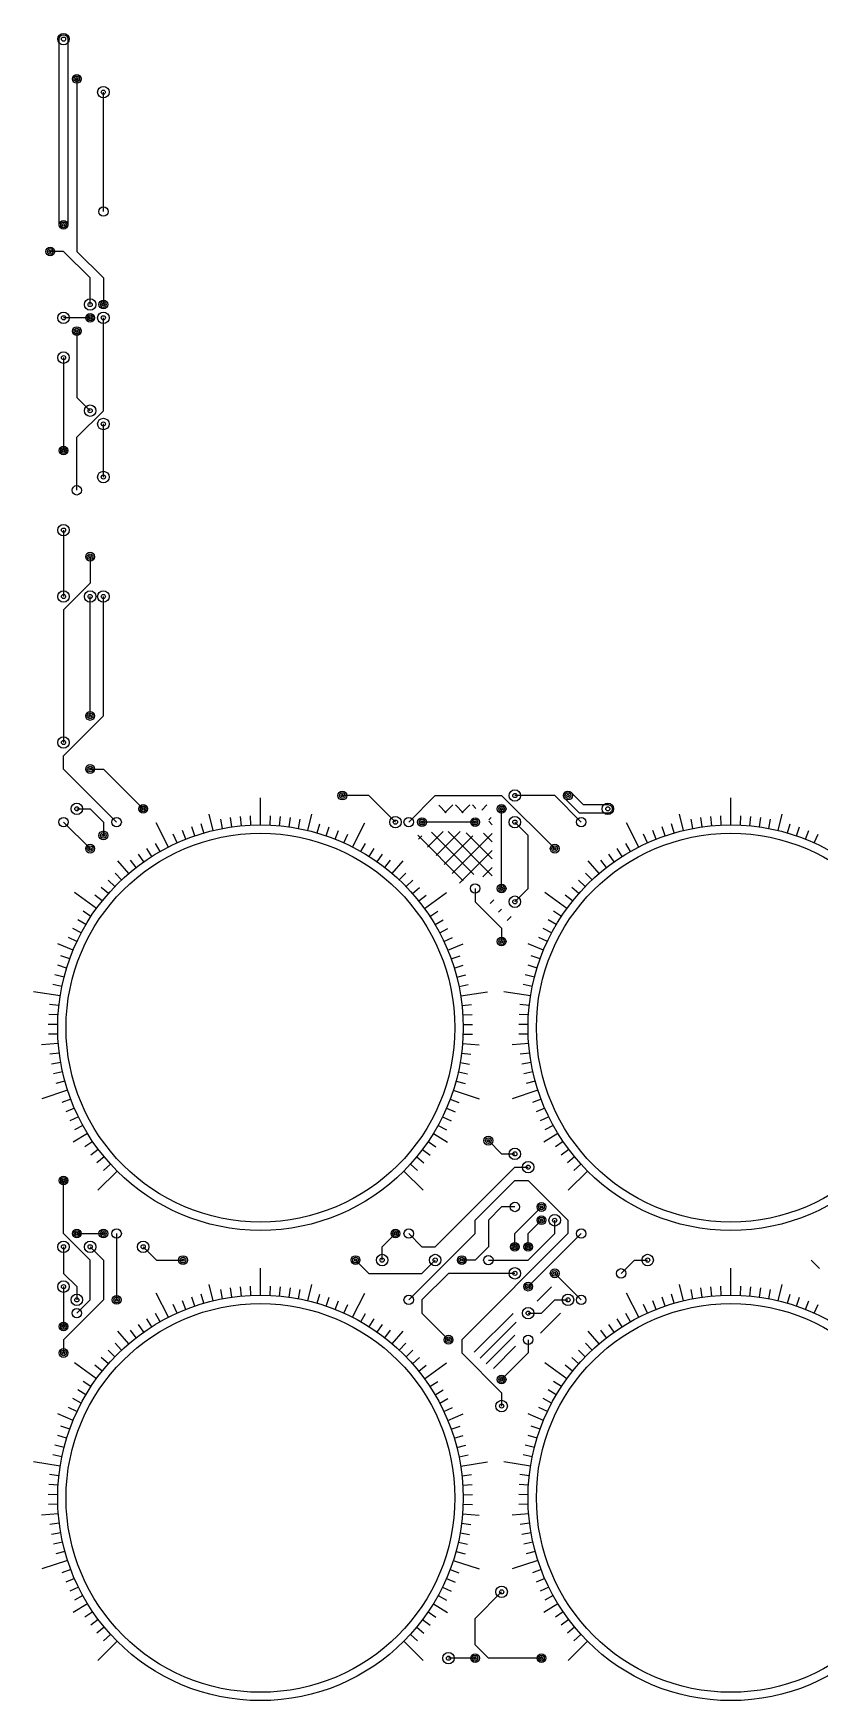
# Model space of a CAD drawing. Extents: x 7 to 284, y 6 to 364.
# Drawn here: x 7.3 to 82.5, y 6.1 to 165.7 of the extents above; entities that cross this region are included whole.
import ezdxf

# ---------------------------------------------------------------- set-up
doc = ezdxf.new("R2010")
doc.units = 0
doc.layers.add('SCORE', color=5, linetype='CONTINUOUS')

msp = doc.modelspace()

# ---------------------------------------------------------------- linework, layer by layer
at = {"layer": 'SCORE'}
for p, q in [((9.74, 165.1), (9.772, 165.2607)), ((9.74, 147.32), (9.74, 165.1)), ((9.772, 165.2607), (9.863, 165.397)), ((9.863, 165.397), (9.9993, 165.488)), ((9.9993, 165.488), (10.16, 165.52)), ((10.16, 165.52), (10.3207, 165.488)), ((10.3207, 165.488), (10.457, 165.397)), ((10.457, 165.397), (10.548, 165.2607)), ((10.548, 165.2607), (10.58, 165.1)), ((10.58, 165.1), (10.58, 147.32)), ((11.43, 161.29), (11.43, 144.78)), ((13.97, 148.59), (13.97, 160.02)), ((9.772, 147.1593), (9.74, 147.32)), ((9.863, 147.023), (9.772, 147.1593)), ((9.9993, 146.932), (9.863, 147.023)), ((10.16, 146.9), (9.9993, 146.932)), ((10.3207, 146.932), (10.16, 146.9)), ((10.457, 147.023), (10.3207, 146.932)), ((10.548, 147.1593), (10.457, 147.023)), ((10.58, 147.32), (10.548, 147.1593)), ((10.16, 144.78), (8.89, 144.78)), ((12.7, 142.24), (10.16, 144.78)), ((11.43, 144.78), (13.97, 142.24)), ((12.7, 139.7), (12.7, 142.24)), ((13.97, 142.24), (13.97, 139.7)), ((12.7, 138.43), (10.16, 138.43)), ((13.97, 129.54), (13.97, 138.43)), ((11.43, 137.16), (11.43, 130.81)), ((10.16, 134.62), (10.16, 125.73)), ((11.43, 130.81), (12.7, 129.54)), ((11.43, 127), (13.97, 129.54)), ((13.97, 123.19), (13.97, 128.27)), ((11.43, 121.92), (11.43, 127)), ((10.16, 118.11), (10.16, 111.76)), ((12.7, 115.57), (12.7, 113.03)), ((12.7, 113.03), (10.16, 110.49)), ((12.7, 100.33), (12.7, 111.76)), ((13.97, 100.33), (13.97, 111.76)), ((10.16, 110.49), (10.16, 97.79)), ((10.16, 96.52), (13.97, 100.33)), ((10.16, 95.25), (10.16, 96.52)), ((15.24, 90.17), (10.16, 95.25)), ((12.7, 95.25), (13.97, 95.25)), ((13.97, 95.25), (17.78, 91.44)), ((39.37, 92.71), (36.83, 92.71)), ((41.91, 90.17), (39.37, 92.71)), ((43.18, 90.17), (45.72, 92.71)), ((45.72, 92.71), (52.07, 92.71)), ((52.07, 92.71), (57.15, 87.63)), ((57.15, 92.71), (53.34, 92.71)), ((59.69, 90.17), (57.15, 92.71)), ((58.0081, 92.7919), (58.0708, 92.9433)), ((58.0081, 92.6281), (58.0081, 92.7919)), ((58.0708, 92.4767), (58.0081, 92.6281)), ((58.0708, 92.9433), (58.1867, 93.0592)), ((58.1867, 93.0592), (58.42, 93.13)), ((58.42, 93.13), (58.6533, 93.0592)), ((58.6533, 93.0592), (59.864, 91.86)), ((11.43, 91.44), (12.7, 91.44)), ((12.7, 91.44), (13.97, 90.17)), ((29, 89.9), (29, 92.5)), ((46.0624, 91.7793), (46.7716, 91.07)), ((46.6505, 91.07), (47.3905, 91.81)), ((47.658, 91.81), (48.398, 91.07)), ((48.2768, 91.07), (49.0168, 91.81)), ((49.2843, 91.81), (49.607, 91.4873)), ((50.1616, 91.3284), (50.6432, 91.81)), ((52.07, 83.82), (52.07, 91.44)), ((59.516, 91.02), (58.0708, 92.4767)), ((62.3119, 91.0281), (59.516, 91.02)), ((59.864, 91.86), (62.2712, 91.858)), ((62.2712, 91.858), (62.4964, 91.7647)), ((62.4633, 91.0908), (62.3119, 91.0281)), ((62.5792, 91.2067), (62.4633, 91.0908)), ((62.4964, 91.7647), (62.6004, 91.638)), ((62.6419, 91.3581), (62.5792, 91.2067)), ((62.6004, 91.638), (62.6419, 91.5219)), ((62.6419, 91.5219), (62.6419, 91.3581)), ((74, 89.9), (74, 92.5)), ((10.16, 90.17), (12.7, 87.63)), ((13.97, 90.17), (13.97, 88.9)), ((20.1926, 87.7855), (19.0122, 90.1021)), ((21.8584, 88.5377), (21.5271, 89.3745)), ((22.716, 88.8541), (22.4245, 89.7055)), ((23.5876, 89.1297), (23.3365, 89.994)), ((24.4712, 89.364), (24.0976, 90.9198)), ((25.3648, 89.5564), (25.1962, 90.4404)), ((26.2665, 89.7065), (26.1397, 90.5975)), ((27.1743, 89.8139), (27.0896, 90.7099)), ((28.0861, 89.8785), (28.0437, 90.7775)), ((29.9139, 89.8785), (29.9563, 90.7775)), ((30.8257, 89.8139), (30.9104, 90.7099)), ((31.7335, 89.7065), (31.8603, 90.5975)), ((32.6352, 89.5564), (32.8038, 90.4404)), ((33.5288, 89.364), (33.9024, 90.9198)), ((34.4124, 89.1297), (34.6635, 89.994)), ((35.284, 88.8541), (35.5755, 89.7055)), ((36.1416, 88.5377), (36.4729, 89.3745)), ((37.8074, 87.7855), (38.9878, 90.1021)), ((49.53, 90.17), (44.45, 90.17)), ((50.8336, 90.3741), (51.0557, 90.5962)), ((50.8473, 90.247), (51.17, 89.9243)), ((54.61, 88.9), (53.34, 90.17)), ((65.1926, 87.7855), (64.0122, 90.1021)), ((66.8584, 88.5377), (66.5271, 89.3745)), ((67.716, 88.8541), (67.4245, 89.7055)), ((68.5876, 89.1297), (68.3365, 89.994)), ((69.4712, 89.364), (69.0976, 90.9198)), ((70.3648, 89.5564), (70.1962, 90.4404)), ((71.2665, 89.7065), (71.1397, 90.5975)), ((72.1743, 89.8139), (72.0896, 90.7099)), ((73.0861, 89.8785), (73.0437, 90.7775)), ((74.9139, 89.8785), (74.9563, 90.7775)), ((75.8257, 89.8139), (75.9104, 90.7099)), ((76.7335, 89.7065), (76.8603, 90.5975)), ((77.6352, 89.5564), (77.8038, 90.4404)), ((78.5288, 89.364), (78.9024, 90.9198)), ((79.4124, 89.1297), (79.6635, 89.994)), ((80.284, 88.8541), (80.5755, 89.7055)), ((81.1416, 88.5377), (81.4729, 89.3745)), ((19.3881, 87.3515), (18.9422, 88.1332)), ((21.0166, 88.1812), (20.6463, 89.0015)), ((36.9834, 88.1812), (37.3537, 89.0015)), ((38.6119, 87.3515), (39.0578, 88.1332)), ((44.05, 88.9126), (48.402, 84.5606)), ((44.1218, 88.5413), (44.4311, 88.8507)), ((44.9749, 87.7681), (46.4768, 89.27)), ((45.3674, 89.2216), (49.4236, 85.1654)), ((45.8117, 86.9785), (48.1032, 89.27)), ((46.5849, 86.1254), (49.3259, 88.8664)), ((46.9453, 89.27), (51.17, 85.0453)), ((47.3422, 85.2563), (51.17, 89.0842)), ((48.6846, 89.1571), (51.17, 86.6716)), ((50.3399, 89.1281), (51.17, 88.298)), ((54.61, 83.82), (54.61, 88.9)), ((64.3881, 87.3515), (63.9422, 88.1332)), ((66.0166, 88.1812), (65.6463, 89.0015)), ((81.9834, 88.1812), (82.3537, 89.0015)), ((16.4007, 85.2519), (15.3616, 86.4685)), ((17.1096, 85.829), (16.558, 86.5401)), ((17.8449, 86.3721), (17.3274, 87.1084)), ((18.605, 86.88), (18.1227, 87.6399)), ((39.395, 86.88), (39.8773, 87.6399)), ((40.1551, 86.3721), (40.6726, 87.1084)), ((40.8904, 85.829), (41.442, 86.5401)), ((41.5993, 85.2519), (42.6384, 86.4685)), ((48.0347, 84.3225), (51.17, 87.4578)), ((61.4007, 85.2519), (60.3616, 86.4685)), ((62.1096, 85.829), (61.558, 86.5401)), ((62.8449, 86.3721), (62.3274, 87.1084)), ((63.605, 86.88), (63.1227, 87.6399)), ((15.0683, 84.0007), (14.422, 84.627)), ((15.7198, 84.642), (15.1037, 85.2981)), ((42.2802, 84.642), (42.8963, 85.2981)), ((42.9317, 84.0007), (43.578, 84.627)), ((50.2801, 84.9416), (51.17, 85.8315)), ((60.0683, 84.0007), (59.422, 84.627)), ((60.7198, 84.642), (60.1037, 85.2981)), ((13.3051, 81.903), (11.2016, 83.4313)), ((13.8597, 82.6297), (13.1573, 83.1924)), ((14.4478, 83.3295), (13.7727, 83.9246)), ((43.5522, 83.3295), (44.2273, 83.9246)), ((44.1403, 82.6297), (44.8427, 83.1924)), ((44.6949, 81.903), (46.7984, 83.4313)), ((49.53, 83.82), (49.53, 82.55)), ((53.34, 82.55), (54.61, 83.82)), ((58.3051, 81.903), (56.2016, 83.4313)), ((58.8597, 82.6297), (58.1573, 83.1924)), ((59.4478, 83.3295), (58.7727, 83.9246)), ((12.7853, 81.151), (12.0331, 81.6452)), ((45.2147, 81.151), (45.9669, 81.6452)), ((49.53, 82.55), (52.07, 80.01)), ((50.972, 82.3808), (51.3234, 82.7321)), ((51.7852, 81.5676), (52.0697, 81.8521)), ((57.7853, 81.151), (57.0331, 81.6452)), ((11.8549, 79.5778), (11.0596, 79.999)), ((12.3016, 80.3754), (11.5269, 80.8335)), ((45.6984, 80.3754), (46.4731, 80.8335)), ((46.1451, 79.5778), (46.9404, 79.999)), ((52.07, 80.01), (52.07, 78.74)), ((52.5984, 80.7544), (52.988, 81.1441)), ((56.8549, 79.5778), (56.0596, 79.999)), ((57.3016, 80.3754), (56.5269, 80.8335)), ((11.0767, 77.9241), (9.5985, 78.5364)), ((11.4464, 78.7601), (10.632, 79.1433)), ((46.5536, 78.7601), (47.368, 79.1433)), ((46.9233, 77.9241), (48.4015, 78.5364)), ((56.0767, 77.9241), (54.5985, 78.5364)), ((56.4464, 78.7601), (55.632, 79.1433)), ((10.7469, 77.0715), (9.9001, 77.3764)), ((47.2531, 77.0715), (48.0999, 77.3764)), ((55.7469, 77.0715), (54.9001, 77.3764)), ((10.2095, 75.3246), (9.3378, 75.5484)), ((10.4576, 76.2044), (9.5974, 76.469)), ((47.5424, 76.2044), (48.4026, 76.469)), ((47.7905, 75.3246), (48.6622, 75.5484)), ((55.2095, 75.3246), (54.3378, 75.5484)), ((55.4576, 76.2044), (54.5974, 76.469)), ((9.8388, 73.5348), (7.2709, 73.9416)), ((10.0031, 74.4341), (9.1218, 74.6166)), ((47.9969, 74.4341), (48.8782, 74.6166)), ((48.1612, 73.5348), (50.7291, 73.9416)), ((54.8388, 73.5348), (52.2709, 73.9416)), ((55.0031, 74.4341), (54.1218, 74.6166)), ((9.7172, 72.6288), (8.8226, 72.7276)), ((48.2828, 72.6288), (49.1774, 72.7276)), ((54.7172, 72.6288), (53.8226, 72.7276)), ((9.6024, 70.8047), (8.7025, 70.8189)), ((9.6383, 71.7181), (8.7401, 71.7746)), ((48.3617, 71.7181), (49.2599, 71.7746)), ((48.3976, 70.8047), (49.2975, 70.8189)), ((54.6024, 70.8047), (53.7025, 70.8189)), ((54.6383, 71.7181), (53.7401, 71.7746)), ((9.6598, 68.9779), (8.0647, 68.8524)), ((9.6096, 69.8906), (8.71, 69.8624)), ((48.3402, 68.9779), (49.9353, 68.8524)), ((48.3904, 69.8906), (49.29, 69.8624)), ((54.6598, 68.9779), (53.0647, 68.8524)), ((54.6096, 69.8906), (53.71, 69.8624)), ((9.753, 68.0685), (8.8601, 67.9557)), ((9.8889, 67.1646), (9.0023, 67.0098)), ((48.1111, 67.1646), (48.9977, 67.0098)), ((48.247, 68.0685), (49.1399, 67.9557)), ((54.753, 68.0685), (53.8601, 67.9557)), ((54.8889, 67.1646), (54.0023, 67.0098)), ((10.0672, 66.268), (9.1889, 66.0717)), ((47.9328, 66.268), (48.8111, 66.0717)), ((55.0672, 66.268), (54.1889, 66.0717)), ((10.5495, 64.5051), (8.0768, 63.7016)), ((10.2876, 65.3809), (9.4195, 65.1434)), ((47.4505, 64.5051), (49.9232, 63.7016)), ((47.7124, 65.3809), (48.5805, 65.1434)), ((55.5495, 64.5051), (53.0768, 63.7016)), ((55.2876, 65.3809), (54.4195, 65.1434)), ((10.8524, 63.6426), (10.0105, 63.3245)), ((11.1956, 62.7953), (10.3696, 62.4379)), ((46.8044, 62.7953), (47.6304, 62.4379)), ((47.1476, 63.6426), (47.9895, 63.3245)), ((55.8524, 63.6426), (55.0105, 63.3245)), ((56.1956, 62.7953), (55.3696, 62.4379)), ((11.5783, 61.9652), (10.77, 61.5692)), ((11.9997, 61.154), (11.211, 60.7204)), ((46.0003, 61.154), (46.789, 60.7204)), ((46.4217, 61.9652), (47.23, 61.5692)), ((56.5783, 61.9652), (55.77, 61.5692)), ((56.9997, 61.154), (56.211, 60.7204)), ((12.4588, 60.3635), (11.0946, 59.5275)), ((12.9546, 59.5956), (12.2103, 59.0897)), ((45.0454, 59.5956), (45.7897, 59.0897)), ((45.5412, 60.3635), (46.9054, 59.5275)), ((50.8, 59.69), (52.07, 58.42)), ((57.4588, 60.3635), (56.0946, 59.5275)), ((57.9546, 59.5956), (57.2103, 59.0897)), ((13.4861, 58.8518), (12.7664, 58.3115)), ((14.052, 58.134), (13.3586, 57.5603)), ((14.6512, 57.4436), (13.9855, 56.8378)), ((43.3488, 57.4436), (44.0145, 56.8378)), ((43.948, 58.134), (44.6414, 57.5603)), ((44.5139, 58.8518), (45.2336, 58.3115)), ((52.07, 58.42), (53.34, 58.42)), ((58.4861, 58.8518), (57.7664, 58.3115)), ((59.052, 58.134), (58.3586, 57.5603)), ((59.6512, 57.4436), (58.9855, 56.8378)), ((10.16, 50.8), (10.16, 55.88)), ((15.2821, 56.7821), (13.4437, 54.9437)), ((42.7179, 56.7821), (44.5563, 54.9437)), ((45.72, 49.53), (53.34, 57.15)), ((49.53, 52.07), (53.34, 55.88)), ((53.34, 57.15), (54.61, 57.15)), ((53.34, 55.88), (54.61, 55.88)), ((54.61, 55.88), (58.42, 52.07)), ((60.2821, 56.7821), (58.4437, 54.9437)), ((52.07, 53.34), (50.8, 52.07)), ((53.34, 53.34), (52.07, 53.34)), ((53.34, 50.8), (55.88, 53.34)), ((49.53, 50.8), (49.53, 52.07)), ((50.8, 52.07), (50.8, 49.53)), ((54.61, 50.8), (55.88, 52.07)), ((57.15, 50.8), (57.15, 52.07)), ((58.42, 52.07), (58.42, 50.8)), ((12.7, 48.26), (10.16, 50.8)), ((10.16, 49.53), (10.16, 46.99)), ((11.43, 50.8), (13.97, 50.8)), ((12.7, 49.53), (13.97, 48.26)), ((15.24, 50.8), (15.24, 44.45)), ((17.78, 49.53), (19.05, 48.26)), ((40.64, 49.53), (41.91, 50.8)), ((40.64, 48.26), (40.64, 49.53)), ((43.18, 50.8), (44.45, 49.53)), ((43.18, 44.45), (49.53, 50.8)), ((44.45, 49.53), (45.72, 49.53)), ((58.42, 50.8), (48.26, 40.64)), ((50.8, 49.53), (49.53, 48.26)), ((53.34, 49.53), (53.34, 50.8)), ((59.69, 50.8), (54.61, 45.72)), ((54.61, 48.26), (57.15, 50.8)), ((54.61, 49.53), (54.61, 50.8)), ((12.7, 44.45), (12.7, 48.26)), ((13.97, 48.26), (13.97, 44.45)), ((19.05, 48.26), (21.59, 48.26)), ((38.1, 48.26), (39.37, 46.99)), ((44.45, 46.99), (45.72, 48.26)), ((49.53, 48.26), (48.26, 48.26)), ((50.8, 48.26), (54.61, 48.26)), ((63.5, 46.99), (64.77, 48.26)), ((64.77, 48.26), (66.04, 48.26)), ((81.6721, 48.2618), (82.4875, 47.4465)), ((10.16, 46.99), (11.43, 45.72)), ((29, 44.9), (29, 47.5)), ((39.37, 46.99), (44.45, 46.99)), ((46.99, 46.99), (44.45, 44.45)), ((53.34, 46.99), (46.99, 46.99)), ((59.69, 44.45), (57.15, 46.99)), ((74, 44.9), (74, 47.5)), ((10.16, 45.72), (10.16, 41.91)), ((11.43, 45.72), (11.43, 44.45)), ((20.1926, 42.7855), (19.0122, 45.1021)), ((22.716, 43.8541), (22.4245, 44.7055)), ((23.5876, 44.1297), (23.3365, 44.994)), ((24.4712, 44.364), (24.0976, 45.9198)), ((25.3648, 44.5564), (25.1962, 45.4404)), ((26.2665, 44.7065), (26.1397, 45.5975)), ((27.1743, 44.8139), (27.0896, 45.7099)), ((28.0861, 44.8785), (28.0437, 45.7775)), ((29.9139, 44.8785), (29.9563, 45.7775)), ((30.8257, 44.8139), (30.9104, 45.7099)), ((31.7335, 44.7065), (31.8603, 45.5975)), ((32.6352, 44.5564), (32.8038, 45.4404)), ((33.5288, 44.364), (33.9024, 45.9198)), ((34.4124, 44.1297), (34.6635, 44.994)), ((35.284, 43.8541), (35.5755, 44.7055)), ((37.8074, 42.7855), (38.9878, 45.1021)), ((55.4743, 44.3434), (56.8387, 45.7077)), ((65.1926, 42.7855), (64.0122, 45.1021)), ((67.716, 43.8541), (67.4245, 44.7055)), ((68.5876, 44.1297), (68.3365, 44.994)), ((69.4712, 44.364), (69.0976, 45.9198)), ((70.3648, 44.5564), (70.1962, 45.4404)), ((71.2665, 44.7065), (71.1397, 45.5975)), ((72.1743, 44.8139), (72.0896, 45.7099)), ((73.0861, 44.8785), (73.0437, 45.7775)), ((74.9139, 44.8785), (74.9563, 45.7775)), ((75.8257, 44.8139), (75.9104, 45.7099)), ((76.7335, 44.7065), (76.8603, 45.5975)), ((77.6352, 44.5564), (77.8038, 45.4404)), ((78.5288, 44.364), (78.9024, 45.9198)), ((79.4124, 44.1297), (79.6635, 44.994)), ((80.284, 43.8541), (80.5755, 44.7055)), ((13.97, 44.45), (10.16, 40.64)), ((11.43, 43.18), (12.7, 44.45)), ((19.3881, 42.3515), (18.9422, 43.1332)), ((21.0166, 43.1812), (20.6463, 44.0015)), ((21.8584, 43.5377), (21.5271, 44.3745)), ((36.1416, 43.5377), (36.4729, 44.3745)), ((36.9834, 43.1812), (37.3537, 44.0015)), ((38.6119, 42.3515), (39.0578, 43.1332)), ((44.45, 44.45), (44.45, 43.18)), ((44.45, 43.18), (46.99, 40.64)), ((49.4514, 39.4519), (53.1607, 43.1611)), ((54.61, 43.18), (55.88, 43.18)), ((55.8004, 41.2754), (57.7108, 43.1858)), ((55.88, 43.18), (57.15, 44.45)), ((57.15, 44.45), (58.42, 44.45)), ((64.3881, 42.3515), (63.9422, 43.1332)), ((66.0166, 43.1812), (65.6463, 44.0015)), ((66.8584, 43.5377), (66.5271, 44.3745)), ((81.1416, 43.5377), (81.4729, 44.3745)), ((81.9834, 43.1812), (82.3537, 44.0015)), ((17.1096, 40.829), (16.558, 41.5401)), ((17.8449, 41.3721), (17.3274, 42.1084)), ((18.605, 41.88), (18.1227, 42.6399)), ((39.395, 41.88), (39.8773, 42.6399)), ((40.1551, 41.3721), (40.6726, 42.1084)), ((40.8904, 40.829), (41.442, 41.5401)), ((50.0174, 38.8865), (53.4466, 42.3157)), ((62.1096, 40.829), (61.558, 41.5401)), ((62.8449, 41.3721), (62.3274, 42.1084)), ((63.605, 41.88), (63.1227, 42.6399)), ((10.16, 40.64), (10.16, 39.37)), ((15.7198, 39.642), (15.1037, 40.2981)), ((16.4007, 40.2519), (15.3616, 41.4685)), ((41.5993, 40.2519), (42.6384, 41.4685)), ((42.2802, 39.642), (42.8963, 40.2981)), ((48.26, 40.64), (48.26, 39.37)), ((50.5835, 38.3212), (53.3299, 41.0676)), ((51.2821, 37.8885), (53.4122, 40.0185)), ((54.61, 40.64), (54.61, 39.37)), ((60.7198, 39.642), (60.1037, 40.2981)), ((61.4007, 40.2519), (60.3616, 41.4685)), ((13.3051, 36.903), (11.2016, 38.4313)), ((14.4478, 38.3295), (13.7727, 38.9246)), ((15.0683, 39.0007), (14.422, 39.627)), ((42.9317, 39.0007), (43.578, 39.627)), ((43.5522, 38.3295), (44.2273, 38.9246)), ((44.6949, 36.903), (46.7984, 38.4313)), ((48.26, 39.37), (52.07, 35.56)), ((54.61, 39.37), (52.07, 36.83)), ((58.3051, 36.903), (56.2016, 38.4313)), ((59.4478, 38.3295), (58.7727, 38.9246)), ((60.0683, 39.0007), (59.422, 39.627)), ((13.8597, 37.6297), (13.1573, 38.1924)), ((44.1403, 37.6297), (44.8427, 38.1924)), ((58.8597, 37.6297), (58.1573, 38.1924)), ((12.3016, 35.3754), (11.5269, 35.8335)), ((12.7853, 36.151), (12.0331, 36.6452)), ((45.2147, 36.151), (45.9669, 36.6452)), ((45.6984, 35.3754), (46.4731, 35.8335)), ((52.07, 35.56), (52.07, 34.29)), ((57.3016, 35.3754), (56.5269, 35.8335)), ((57.7853, 36.151), (57.0331, 36.6452)), ((11.0767, 32.9241), (9.5985, 33.5364)), ((11.4464, 33.7601), (10.632, 34.1433)), ((11.8549, 34.5778), (11.0596, 34.999)), ((46.1451, 34.5778), (46.9404, 34.999)), ((46.5536, 33.7601), (47.368, 34.1433)), ((46.9233, 32.9241), (48.4015, 33.5364)), ((56.0767, 32.9241), (54.5985, 33.5364)), ((56.4464, 33.7601), (55.632, 34.1433)), ((56.8549, 34.5778), (56.0596, 34.999)), ((10.7469, 32.0715), (9.9001, 32.3764)), ((47.2531, 32.0715), (48.0999, 32.3764)), ((55.7469, 32.0715), (54.9001, 32.3764)), ((10.2095, 30.3246), (9.3378, 30.5484)), ((10.4576, 31.2044), (9.5974, 31.469)), ((47.5424, 31.2044), (48.4026, 31.469)), ((47.7905, 30.3246), (48.6622, 30.5484)), ((55.2095, 30.3246), (54.3378, 30.5484)), ((55.4576, 31.2044), (54.5974, 31.469)), ((9.8388, 28.5348), (7.2709, 28.9416)), ((10.0031, 29.4341), (9.1218, 29.6166)), ((47.9969, 29.4341), (48.8782, 29.6166)), ((48.1612, 28.5348), (50.7291, 28.9416)), ((54.8388, 28.5348), (52.2709, 28.9416)), ((55.0031, 29.4341), (54.1218, 29.6166)), ((9.7172, 27.6288), (8.8226, 27.7276)), ((48.2828, 27.6288), (49.1774, 27.7276)), ((54.7172, 27.6288), (53.8226, 27.7276)), ((9.6024, 25.8047), (8.7025, 25.8189)), ((9.6383, 26.7181), (8.7401, 26.7746)), ((48.3617, 26.7181), (49.2599, 26.7746)), ((48.3976, 25.8047), (49.2975, 25.8189)), ((54.6024, 25.8047), (53.7025, 25.8189)), ((54.6383, 26.7181), (53.7401, 26.7746)), ((9.6598, 23.9779), (8.0647, 23.8524)), ((9.6096, 24.8906), (8.71, 24.8624)), ((48.3402, 23.9779), (49.9353, 23.8524)), ((48.3904, 24.8906), (49.29, 24.8624)), ((54.6598, 23.9779), (53.0647, 23.8524)), ((54.6096, 24.8906), (53.71, 24.8624)), ((9.753, 23.0685), (8.8601, 22.9557)), ((48.247, 23.0685), (49.1399, 22.9557)), ((54.753, 23.0685), (53.8601, 22.9557)), ((9.8889, 22.1646), (9.0023, 22.0098)), ((10.0672, 21.268), (9.1889, 21.0717)), ((47.9328, 21.268), (48.8111, 21.0717)), ((48.1111, 22.1646), (48.9977, 22.0098)), ((54.8889, 22.1646), (54.0023, 22.0098)), ((55.0672, 21.268), (54.1889, 21.0717)), ((10.5495, 19.5051), (8.0768, 18.7016)), ((10.2876, 20.3809), (9.4195, 20.1434)), ((47.4505, 19.5051), (49.9232, 18.7016)), ((47.7124, 20.3809), (48.5805, 20.1434)), ((55.5495, 19.5051), (53.0768, 18.7016)), ((55.2876, 20.3809), (54.4195, 20.1434)), ((10.8524, 18.6426), (10.0105, 18.3245)), ((11.1956, 17.7953), (10.3696, 17.4379)), ((46.8044, 17.7953), (47.6304, 17.4379)), ((47.1476, 18.6426), (47.9895, 18.3245)), ((55.8524, 18.6426), (55.0105, 18.3245)), ((56.1956, 17.7953), (55.3696, 17.4379)), ((11.5783, 16.9652), (10.77, 16.5692)), ((11.9997, 16.154), (11.211, 15.7204)), ((46.0003, 16.154), (46.789, 15.7204)), ((46.4217, 16.9652), (47.23, 16.5692)), ((49.53, 13.97), (52.07, 16.51)), ((56.5783, 16.9652), (55.77, 16.5692)), ((56.9997, 16.154), (56.211, 15.7204)), ((12.4588, 15.3635), (11.0946, 14.5275)), ((12.9546, 14.5956), (12.2103, 14.0897)), ((45.0454, 14.5956), (45.7897, 14.0897)), ((45.5412, 15.3635), (46.9054, 14.5275)), ((57.4588, 15.3635), (56.0946, 14.5275)), ((57.9546, 14.5956), (57.2103, 14.0897)), ((13.4861, 13.8518), (12.7664, 13.3115)), ((14.052, 13.134), (13.3586, 12.5603)), ((43.948, 13.134), (44.6414, 12.5603)), ((44.5139, 13.8518), (45.2336, 13.3115)), ((49.53, 11.43), (49.53, 13.97)), ((58.4861, 13.8518), (57.7664, 13.3115)), ((59.052, 13.134), (58.3586, 12.5603)), ((15.2821, 11.7821), (13.4437, 9.9437)), ((14.6512, 12.4436), (13.9855, 11.8378)), ((42.7179, 11.7821), (44.5563, 9.9437)), ((43.3488, 12.4436), (44.0145, 11.8378)), ((50.8, 10.16), (49.53, 11.43)), ((60.2821, 11.7821), (58.4437, 9.9437)), ((59.6512, 12.4436), (58.9855, 11.8378)), ((49.53, 10.16), (46.99, 10.16)), ((55.88, 10.16), (50.8, 10.16))]:
    msp.add_line(p, q, dxfattribs=at)
for centre, radius in [((10.16, 165.1), 0.55), ((10.16, 165.1), 0.2), ((11.43, 161.29), 0.42), ((11.43, 161.29), 0.27), ((11.43, 161.29), 0.12), ((13.97, 160.02), 0.55), ((13.97, 160.02), 0.2), ((13.97, 148.59), 0.45), ((10.16, 147.32), 0.42), ((10.16, 147.32), 0.27), ((10.16, 147.32), 0.12), ((8.89, 144.78), 0.42), ((8.89, 144.78), 0.27), ((8.89, 144.78), 0.12), ((10.16, 138.43), 0.55), ((12.7, 139.7), 0.55), ((12.7, 138.43), 0.42), ((12.7, 139.7), 0.2), ((13.97, 138.43), 0.55), ((13.97, 139.7), 0.42), ((13.97, 139.7), 0.27), ((13.97, 139.7), 0.12), ((10.16, 138.43), 0.2), ((11.43, 137.16), 0.42), ((11.43, 137.16), 0.27), ((11.43, 137.16), 0.12), ((12.7, 138.43), 0.27), ((12.7, 138.43), 0.12), ((13.97, 138.43), 0.2), ((10.16, 134.62), 0.55), ((10.16, 134.62), 0.2), ((12.7, 129.54), 0.55), ((12.7, 129.54), 0.2), ((13.97, 128.27), 0.55), ((13.97, 128.27), 0.2), ((10.16, 125.73), 0.42), ((10.16, 125.73), 0.27), ((10.16, 125.73), 0.12), ((13.97, 123.19), 0.55), ((13.97, 123.19), 0.2), ((11.43, 121.92), 0.45), ((10.16, 118.11), 0.55), ((10.16, 118.11), 0.2), ((12.7, 115.57), 0.42), ((12.7, 115.57), 0.27), ((12.7, 115.57), 0.12), ((10.16, 111.76), 0.55), ((10.16, 111.76), 0.2), ((12.7, 111.76), 0.55), ((12.7, 111.76), 0.2), ((13.97, 111.76), 0.55), ((13.97, 111.76), 0.2), ((12.7, 100.33), 0.42), ((12.7, 100.33), 0.27), ((12.7, 100.33), 0.12), ((10.16, 97.79), 0.55), ((10.16, 97.79), 0.2), ((12.7, 95.25), 0.42), ((12.7, 95.25), 0.27), ((12.7, 95.25), 0.12), ((36.83, 92.71), 0.42), ((36.83, 92.71), 0.27), ((36.83, 92.71), 0.12), ((53.34, 92.71), 0.55), ((53.34, 92.71), 0.2), ((58.42, 92.71), 0.42), ((58.42, 92.71), 0.27), ((58.42, 92.71), 0.12), ((11.43, 91.44), 0.55), ((11.43, 91.44), 0.2), ((17.78, 91.44), 0.42), ((17.78, 91.44), 0.27), ((17.78, 91.44), 0.12), ((52.07, 91.44), 0.42), ((52.07, 91.44), 0.27), ((52.07, 91.44), 0.12), ((62.23, 91.44), 0.55), ((62.23, 91.44), 0.2), ((29, 70.5), 19.4), ((10.16, 90.17), 0.45), ((15.24, 90.17), 0.45), ((41.91, 90.17), 0.55), ((41.91, 90.17), 0.2), ((43.18, 90.17), 0.45), ((44.45, 90.17), 0.42), ((44.45, 90.17), 0.27), ((44.45, 90.17), 0.12), ((49.53, 90.17), 0.42), ((49.53, 90.17), 0.27), ((49.53, 90.17), 0.12), ((53.34, 90.17), 0.55), ((53.34, 90.17), 0.2), ((74, 70.5), 19.4), ((59.69, 90.17), 0.45), ((29, 70.5), 18.6), ((12.7, 87.63), 0.42), ((12.7, 87.63), 0.27), ((13.97, 88.9), 0.42), ((13.97, 88.9), 0.27), ((13.97, 88.9), 0.12), ((74, 70.5), 18.6), ((57.15, 87.63), 0.42), ((57.15, 87.63), 0.27), ((12.7, 87.63), 0.12), ((57.15, 87.63), 0.12), ((49.53, 83.82), 0.45), ((52.07, 83.82), 0.42), ((52.07, 83.82), 0.27), ((52.07, 83.82), 0.12), ((53.34, 82.55), 0.55), ((53.34, 82.55), 0.2), ((52.07, 78.74), 0.42), ((52.07, 78.74), 0.27), ((52.07, 78.74), 0.12), ((50.8, 59.69), 0.42), ((50.8, 59.69), 0.27), ((50.8, 59.69), 0.12), ((53.34, 58.42), 0.55), ((53.34, 58.42), 0.2), ((54.61, 57.15), 0.55), ((10.16, 55.88), 0.42), ((10.16, 55.88), 0.27), ((10.16, 55.88), 0.12), ((54.61, 57.15), 0.2), ((53.34, 53.34), 0.45), ((55.88, 53.34), 0.42), ((55.88, 53.34), 0.27), ((55.88, 53.34), 0.12), ((11.43, 50.8), 0.42), ((11.43, 50.8), 0.27), ((13.97, 50.8), 0.42), ((13.97, 50.8), 0.27), ((15.24, 50.8), 0.45), ((41.91, 50.8), 0.42), ((41.91, 50.8), 0.27), ((43.18, 50.8), 0.45), ((55.88, 52.07), 0.42), ((55.88, 52.07), 0.27), ((55.88, 52.07), 0.12), ((57.15, 52.07), 0.55), ((57.15, 52.07), 0.2), ((59.69, 50.8), 0.45), ((10.16, 49.53), 0.55), ((10.16, 49.53), 0.2), ((11.43, 50.8), 0.12), ((12.7, 49.53), 0.55), ((12.7, 49.53), 0.2), ((13.97, 50.8), 0.12), ((17.78, 49.53), 0.55), ((17.78, 49.53), 0.2), ((41.91, 50.8), 0.12), ((53.34, 49.53), 0.42), ((53.34, 49.53), 0.27), ((53.34, 49.53), 0.12), ((54.61, 49.53), 0.42), ((54.61, 49.53), 0.27), ((54.61, 49.53), 0.12), ((21.59, 48.26), 0.42), ((21.59, 48.26), 0.27), ((21.59, 48.26), 0.12), ((38.1, 48.26), 0.42), ((38.1, 48.26), 0.27), ((38.1, 48.26), 0.12), ((40.64, 48.26), 0.55), ((40.64, 48.26), 0.2), ((45.72, 48.26), 0.55), ((45.72, 48.26), 0.2), ((48.26, 48.26), 0.42), ((48.26, 48.26), 0.27), ((48.26, 48.26), 0.12), ((50.8, 48.26), 0.45), ((66.04, 48.26), 0.55), ((66.04, 48.26), 0.2), ((10.16, 45.72), 0.55), ((53.34, 46.99), 0.55), ((53.34, 46.99), 0.2), ((57.15, 46.99), 0.42), ((57.15, 46.99), 0.27), ((57.15, 46.99), 0.12), ((63.5, 46.99), 0.45), ((29, 25.5), 19.4), ((10.16, 45.72), 0.2), ((11.43, 44.45), 0.55), ((15.24, 44.45), 0.42), ((15.24, 44.45), 0.27), ((43.18, 44.45), 0.45), ((54.61, 45.72), 0.42), ((54.61, 45.72), 0.27), ((54.61, 45.72), 0.12), ((74, 25.5), 19.4), ((58.42, 44.45), 0.55), ((59.69, 44.45), 0.45), ((29, 25.5), 18.6), ((11.43, 43.18), 0.45), ((11.43, 44.45), 0.2), ((15.24, 44.45), 0.12), ((54.61, 43.18), 0.55), ((54.61, 43.18), 0.2), ((74, 25.5), 18.6), ((58.42, 44.45), 0.2), ((10.16, 41.91), 0.42), ((10.16, 41.91), 0.27), ((10.16, 41.91), 0.12), ((46.99, 40.64), 0.42), ((46.99, 40.64), 0.27), ((46.99, 40.64), 0.12), ((54.61, 40.64), 0.45), ((10.16, 39.37), 0.42), ((10.16, 39.37), 0.27), ((10.16, 39.37), 0.12), ((52.07, 36.83), 0.42), ((52.07, 36.83), 0.27), ((52.07, 36.83), 0.12), ((52.07, 34.29), 0.55), ((52.07, 34.29), 0.2), ((52.07, 16.51), 0.55), ((52.07, 16.51), 0.2), ((46.99, 10.16), 0.55), ((46.99, 10.16), 0.2), ((49.53, 10.16), 0.42), ((49.53, 10.16), 0.27), ((49.53, 10.16), 0.12), ((55.88, 10.16), 0.42), ((55.88, 10.16), 0.27), ((55.88, 10.16), 0.12)]:
    msp.add_circle(centre, radius, dxfattribs=at)

doc.saveas('drawing.dxf')
